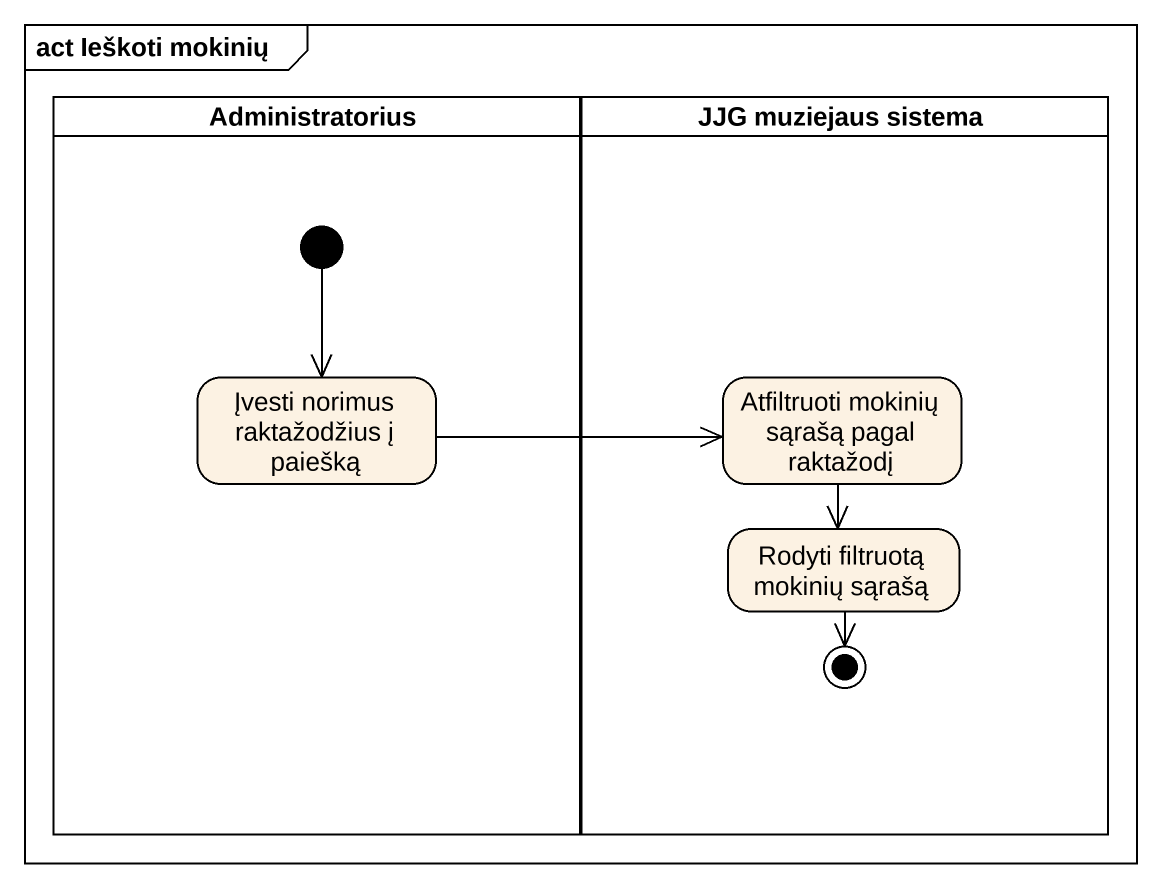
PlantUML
@startuml
mainframe act Ieškoti mokinių
hide empty description
state Administratorius <<partition>> {
  state "Įvesti norimus raktažodžius į paiešką" as Įvesti_norimus_raktažodžius
  [*] --> Įvesti_norimus_raktažodžius
}
state "JJG muziejaus sistema" as JJG_muziejaus_sistema <<partition>> {
  state "Atfiltruoti mokinių sąrašą pagal raktažodį" as Atfiltruoti_mokinių_sąrašą
  state "Rodyti filtruotą mokinių sąrašą" as Rodyti_filtruotą_mokinių
  Rodyti_filtruotą_mokinių --> [*]
}
Įvesti_norimus_raktažodžius -right-> Atfiltruoti_mokinių_sąrašą
Atfiltruoti_mokinių_sąrašą --> Rodyti_filtruotą_mokinių
@enduml
